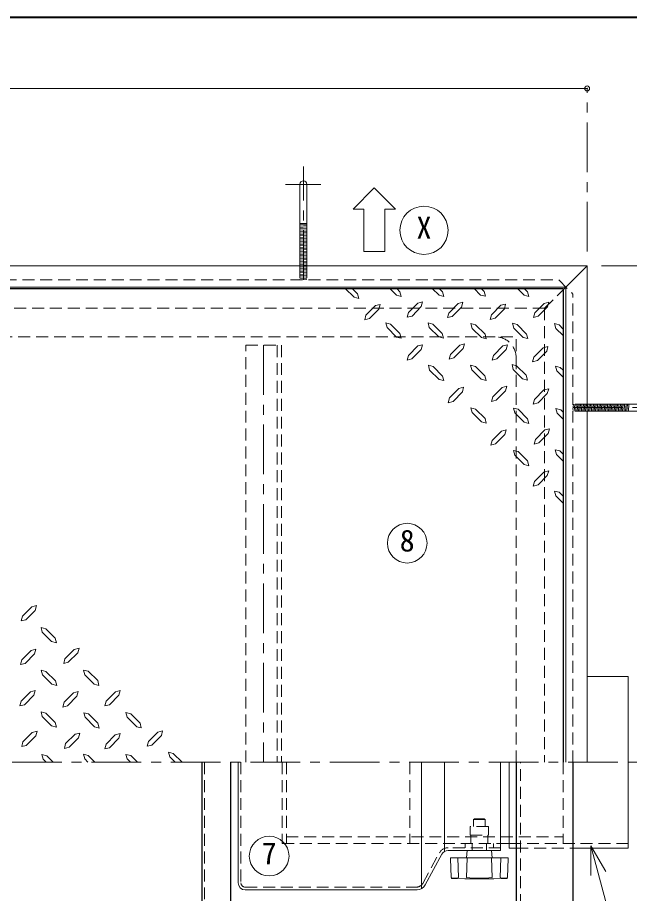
# Model space of a CAD drawing. Units: millimetres at full size, sheet at 1:7; details may follow other scales. Extents: x -1487 to 1348, y -983 to 984.
# Drawn here: x -56 to 375, y 366 to 984 of the extents above; entities that cross this region are included whole.
import ezdxf
from ezdxf.enums import TextEntityAlignment as Align

# ---------------------------------------------------------------- set-up
doc = ezdxf.new("R2010")
doc.units = ezdxf.units.MM
doc.header["$LTSCALE"] = 7
doc.header["$PDMODE"] = 32
doc.header["$PDSIZE"] = 3.5
doc.linetypes.add('CHAIN1', pattern=[8, 5, -1, 1, -1])
doc.linetypes.add('DASHED1', pattern=[1.8, 1.2, -0.6])
doc.layers.add('0-A', color=4, linetype='Continuous', lineweight=9)
doc.styles.add('ＭＳ ゴシック', font='')
doc.styles.get('ＭＳ ゴシック').set_extended_font_data('MS Gothic')

msp = doc.modelspace()

# ---------------------------------------------------------------- linework, layer by layer
at = {"layer": '0-A', "color": 1, "lineweight": 40}
msp.add_line((1347.643, 983.513), (-1487.357, 983.513), dxfattribs=at)
at = {"layer": '0-A'}
for p, q in [((-954.857, 933.513), (345.143, 933.513)), ((195.143, 863.513), (180.143, 848.513)), ((195.143, 863.513), (210.143, 848.513)), ((180.143, 848.513), (187.643, 848.513)), ((187.643, 818.513), (187.643, 848.513)), ((202.643, 848.513), (210.143, 848.513)), ((202.643, 818.513), (202.643, 848.513)), ((147.643, 838.412), (142.643, 838.412)), ((142.643, 837.542), (147.643, 837.95)), ((142.643, 836.538), (147.643, 836.947)), ((142.643, 835.535), (147.643, 835.943)), ((142.643, 834.532), (147.643, 834.94)), ((142.643, 833.528), (147.643, 833.937)), ((142.643, 832.525), (147.643, 832.933)), ((142.643, 831.522), (147.643, 831.93)), ((142.643, 830.518), (147.643, 830.927)), ((142.643, 829.515), (147.643, 829.923)), ((142.643, 828.512), (147.643, 828.92)), ((142.643, 827.508), (147.643, 827.917)), ((142.643, 826.505), (147.643, 826.913)), ((142.643, 825.502), (147.643, 825.91)), ((142.643, 824.498), (147.643, 824.907)), ((142.643, 823.495), (147.643, 823.903)), ((142.643, 822.492), (147.643, 822.9)), ((142.643, 821.488), (147.643, 821.897)), ((142.643, 820.485), (147.643, 820.893)), ((142.643, 819.482), (147.643, 819.89)), ((142.643, 818.478), (147.643, 818.887)), ((142.643, 817.475), (147.643, 817.883)), ((142.643, 816.472), (147.643, 816.88)), ((142.643, 815.468), (147.643, 815.877)), ((187.643, 818.513), (202.643, 818.513)), ((142.643, 814.465), (147.643, 814.873)), ((142.643, 813.462), (147.643, 813.87)), ((142.643, 812.458), (147.643, 812.867)), ((142.643, 811.455), (147.643, 811.863)), ((142.643, 810.452), (147.643, 810.86)), ((142.643, 809.448), (147.643, 809.857)), ((143.476, 808.513), (147.643, 808.853)), ((174.534, 792.513), (180.88, 786.318)), ((179.515, 792.513), (183.295, 788.733)), ((206.08, 792.513), (210.805, 787.788)), ((236.005, 792.513), (240.73, 787.788)), ((240.94, 792.513), (243.25, 790.203)), ((265.583, 792.513), (270.025, 787.893)), ((270.34, 792.513), (272.545, 790.308)), ((295.96, 792.513), (300.685, 787.788)), ((300.79, 792.513), (303.1, 790.203)), ((330.143, 793.513), (328.143, 791.513)), ((244.09, 786.843), (240.73, 787.788)), ((243.25, 790.203), (244.09, 786.843)), ((273.385, 787.053), (270.025, 787.893)), ((272.545, 790.308), (273.385, 787.053)), ((304.045, 786.843), (300.685, 787.788)), ((303.1, 790.203), (304.045, 786.843)), ((189.175, 773.718), (195.895, 780.438)), ((195.895, 780.438), (199.15, 781.278)), ((199.15, 781.278), (198.31, 777.918)), ((221.725, 773.088), (228.235, 779.703)), ((247.66, 775.188), (254.275, 781.908)), ((250.075, 772.773), (256.69, 779.388)), ((277.69, 773.928), (284.41, 780.648)), ((280.21, 771.513), (286.825, 778.128)), ((284.41, 780.648), (287.665, 781.488)), ((287.665, 781.488), (286.825, 778.128)), ((308.245, 775.293), (314.86, 782.013)), ((310.66, 772.878), (317.275, 779.493)), ((314.86, 782.013), (318.22, 782.853)), ((318.22, 782.853), (317.275, 779.493)), ((189.175, 773.718), (188.335, 770.463)), ((191.695, 771.303), (198.31, 777.918)), ((219.205, 775.503), (218.365, 772.248)), ((221.725, 773.088), (218.365, 772.248)), ((247.66, 775.188), (246.715, 771.933)), ((250.075, 772.773), (246.715, 771.933)), ((277.69, 773.928), (276.85, 770.673)), ((308.245, 775.293), (307.3, 772.038)), ((310.66, 772.878), (307.3, 772.038)), ((191.695, 771.303), (188.335, 770.463)), ((206.605, 767.418), (203.35, 768.258)), ((204.19, 764.898), (203.35, 768.258)), ((206.605, 767.418), (213.22, 760.698)), ((233.905, 765.003), (233.065, 768.363)), ((236.32, 767.418), (233.065, 768.363)), ((236.32, 767.418), (243.04, 760.803)), ((266.56, 766.893), (263.2, 767.733)), ((264.145, 764.373), (263.2, 767.733)), ((266.56, 766.893), (273.175, 760.278)), ((280.21, 771.513), (276.85, 770.673)), ((293.44, 764.583), (292.495, 767.943)), ((295.855, 766.998), (292.495, 767.943)), ((295.855, 766.998), (302.47, 760.383)), ((325.465, 766.893), (322.105, 767.733)), ((323.05, 764.373), (322.105, 767.733)), ((325.465, 766.893), (328.143, 763.833)), ((204.19, 764.898), (210.805, 758.283)), ((233.905, 765.003), (240.52, 758.388)), ((243.04, 760.803), (243.88, 757.548)), ((264.145, 764.373), (270.655, 757.863)), ((273.175, 760.278), (274.015, 756.918)), ((293.44, 764.583), (300.055, 757.968)), ((302.47, 760.383), (303.415, 757.128)), ((323.05, 764.373), (328.143, 759.281)), ((243.88, 757.548), (240.52, 758.388)), ((255.43, 752.613), (258.685, 753.558)), ((258.685, 753.558), (257.845, 750.198)), ((274.015, 756.918), (270.655, 757.863)), ((303.415, 757.128), (300.055, 757.968)), ((219.205, 745.263), (225.82, 751.983)), ((221.62, 742.848), (228.235, 749.463)), ((225.82, 751.983), (229.075, 752.823)), ((229.075, 752.823), (228.235, 749.463)), ((248.815, 745.998), (255.43, 752.613)), ((251.23, 743.583), (257.845, 750.198)), ((279.055, 745.263), (285.67, 751.983)), ((281.575, 742.848), (288.085, 749.463)), ((285.67, 751.983), (289.03, 752.823)), ((289.03, 752.823), (288.085, 749.463)), ((307.615, 744.108), (314.23, 750.723)), ((310.03, 741.693), (316.645, 748.308)), ((314.23, 750.723), (317.485, 751.668)), ((317.485, 751.668), (316.645, 748.308)), ((219.205, 745.263), (218.26, 742.008)), ((221.62, 742.848), (218.26, 742.008)), ((248.815, 745.998), (247.87, 742.638)), ((251.23, 743.583), (247.87, 742.638)), ((279.055, 745.263), (278.215, 742.008)), ((281.575, 742.848), (278.215, 742.008)), ((307.615, 744.108), (306.67, 740.748)), ((310.03, 741.693), (306.67, 740.748)), ((236.53, 737.388), (233.275, 738.333)), ((234.115, 734.973), (233.275, 738.333)), ((234.115, 734.973), (240.73, 728.358)), ((236.53, 737.388), (243.25, 730.773)), ((266.35, 737.493), (262.99, 738.438)), ((263.935, 735.078), (262.99, 738.438)), ((263.935, 735.078), (270.55, 728.463)), ((266.35, 737.493), (272.965, 730.878)), ((295.435, 737.913), (292.18, 738.858)), ((293.02, 735.498), (292.18, 738.858)), ((293.02, 735.498), (299.635, 728.883)), ((295.435, 737.913), (302.155, 731.298)), ((326.095, 736.863), (322.735, 737.703)), ((323.68, 734.343), (322.735, 737.703)), ((326.095, 736.863), (328.143, 734.816)), ((243.25, 730.773), (244.09, 727.518)), ((272.965, 730.878), (273.91, 727.518)), ((302.995, 727.938), (299.635, 728.883)), ((302.155, 731.298), (302.995, 727.938)), ((323.68, 734.343), (328.143, 729.881)), ((244.09, 727.518), (240.73, 728.358)), ((273.91, 727.518), (270.55, 728.463)), ((278.635, 716.178), (285.25, 722.793)), ((250.6, 712.923), (257.215, 719.538)), ((281.05, 713.763), (287.665, 720.378)), ((308.035, 714.288), (314.65, 721.008)), ((310.555, 711.873), (317.065, 718.488)), ((314.65, 721.008), (318.01, 721.848)), ((318.01, 721.848), (317.065, 718.488)), ((248.185, 715.338), (247.24, 711.978)), ((250.6, 712.923), (247.24, 711.978)), ((278.635, 716.178), (277.69, 712.818)), ((281.05, 713.763), (277.69, 712.818)), ((308.035, 714.288), (307.195, 711.033)), ((310.555, 711.873), (307.195, 711.033)), ((345.143, 706.846), (345.483, 711.013)), ((346.078, 706.013), (346.486, 711.013)), ((347.081, 706.013), (347.49, 711.013)), ((348.085, 706.013), (348.493, 711.013)), ((349.088, 706.013), (349.496, 711.013)), ((350.091, 706.013), (350.5, 711.013)), ((351.095, 706.013), (351.503, 711.013)), ((352.098, 706.013), (352.506, 711.013)), ((353.101, 706.013), (353.51, 711.013)), ((354.105, 706.013), (354.513, 711.013)), ((355.108, 706.013), (355.516, 711.013)), ((356.111, 706.013), (356.52, 711.013)), ((357.115, 706.013), (357.523, 711.013)), ((358.118, 706.013), (358.526, 711.013)), ((359.121, 706.013), (359.53, 711.013)), ((360.125, 706.013), (360.533, 711.013)), ((361.128, 706.013), (361.536, 711.013)), ((362.131, 706.013), (362.54, 711.013)), ((363.135, 706.013), (363.543, 711.013)), ((364.138, 706.013), (364.546, 711.013)), ((365.141, 706.013), (365.55, 711.013)), ((366.145, 706.013), (366.553, 711.013)), ((367.148, 706.013), (367.556, 711.013)), ((368.151, 706.013), (368.56, 711.013)), ((369.155, 706.013), (369.563, 711.013)), ((370.158, 706.013), (370.566, 711.013)), ((371.161, 706.013), (371.57, 711.013)), ((372.165, 706.013), (372.573, 711.013)), ((373.168, 706.013), (373.576, 711.013)), ((374.171, 706.013), (374.58, 711.013)), ((264.145, 705.048), (263.2, 708.408)), ((266.56, 707.463), (263.2, 708.408)), ((264.145, 705.048), (270.655, 698.433)), ((266.56, 707.463), (273.175, 700.848)), ((296.485, 707.358), (293.23, 708.198)), ((294.07, 704.838), (293.23, 708.198)), ((294.07, 704.838), (300.685, 698.223)), ((296.485, 707.358), (303.205, 700.638)), ((323.995, 704.523), (323.155, 707.883)), ((326.515, 707.043), (323.155, 707.883)), ((323.995, 704.523), (328.143, 700.376)), ((326.515, 707.043), (328.143, 705.416)), ((274.015, 697.488), (270.655, 698.433)), ((273.175, 700.848), (274.015, 697.488)), ((304.045, 697.383), (300.685, 698.223)), ((303.205, 700.638), (304.045, 697.383)), ((278.11, 685.413), (284.725, 692.028)), ((308.665, 686.043), (315.28, 692.763)), ((315.28, 692.763), (318.64, 693.603)), ((318.64, 693.603), (317.695, 690.243)), ((280.525, 682.998), (287.14, 689.613)), ((308.665, 686.043), (307.825, 682.788)), ((311.185, 683.628), (317.695, 690.243)), ((278.11, 685.413), (277.165, 682.053)), ((280.525, 682.998), (277.165, 682.053)), ((311.185, 683.628), (307.825, 682.788)), ((296.485, 677.538), (293.125, 678.378)), ((294.07, 675.018), (293.125, 678.378)), ((294.07, 675.018), (300.685, 668.508)), ((296.485, 677.538), (303.1, 670.923)), ((323.575, 675.438), (322.63, 678.798)), ((325.99, 677.958), (322.63, 678.798)), ((323.575, 675.438), (328.143, 670.688)), ((325.99, 677.958), (328.143, 675.806)), ((304.045, 667.563), (300.685, 668.508)), ((303.1, 670.923), (304.045, 667.563)), ((308.035, 656.433), (314.65, 663.048)), ((314.65, 663.048), (318.01, 663.993)), ((318.01, 663.993), (317.065, 660.633)), ((308.035, 656.433), (307.195, 653.073)), ((310.555, 654.018), (317.065, 660.633)), ((310.555, 654.018), (307.195, 653.073)), ((323.05, 646.353), (322.105, 649.713)), ((325.465, 648.873), (322.105, 649.713)), ((325.465, 648.873), (328.143, 646.196)), ((323.05, 646.353), (328.143, 641.057)), ((-46.24, 568.028), (-42.88, 568.973)), ((-43.825, 565.613), (-42.88, 568.973)), ((-46.24, 568.028), (-52.855, 561.413)), ((-43.825, 565.613), (-50.44, 558.998)), ((-39.73, 553.538), (-36.37, 552.593)), ((-38.89, 550.178), (-39.73, 553.538)), ((-32.275, 543.563), (-38.89, 550.178)), ((-29.86, 545.978), (-36.37, 552.593)), ((-32.275, 543.563), (-28.915, 542.618)), ((-29.86, 545.978), (-28.915, 542.618)), ((-46.765, 537.263), (-53.38, 530.648)), ((-46.765, 537.263), (-43.405, 538.208)), ((-44.35, 534.848), (-43.405, 538.208)), ((-16.315, 538.103), (-22.93, 531.488)), ((-16.315, 538.103), (-12.955, 539.048)), ((-13.9, 535.688), (-12.955, 539.048)), ((-44.35, 534.848), (-50.965, 528.233)), ((-39.625, 523.508), (-36.265, 522.563)), ((-38.68, 520.148), (-39.625, 523.508)), ((-32.065, 513.533), (-38.68, 520.148)), ((-29.65, 515.948), (-36.265, 522.563)), ((-9.805, 523.508), (-6.445, 522.668)), ((-8.965, 520.253), (-9.805, 523.508)), ((-2.245, 513.638), (-8.965, 520.253)), ((0.17, 516.053), (-6.445, 522.668)), ((-32.065, 513.533), (-28.705, 512.588)), ((-29.65, 515.948), (-28.705, 512.588)), ((-2.245, 513.638), (1.01, 512.693)), ((0.17, 516.053), (1.01, 512.693)), ((-47.29, 508.178), (-53.8, 501.563)), ((-47.29, 508.178), (-43.93, 509.018)), ((-44.77, 505.763), (-43.93, 509.018)), ((-16.945, 507.443), (-23.56, 500.828)), ((-16.945, 507.443), (-13.585, 508.388)), ((-14.53, 505.028), (-13.585, 508.388)), ((12.665, 508.178), (6.05, 501.563)), ((12.665, 508.178), (16.025, 509.018)), ((15.08, 505.763), (16.025, 509.018)), ((-54.745, 498.203), (-53.8, 501.563)), ((-44.77, 505.763), (-51.385, 499.043)), ((-24.4, 497.468), (-23.56, 500.828)), ((-14.53, 505.028), (-21.145, 498.413)), ((5.21, 498.203), (6.05, 501.563)), ((15.08, 505.763), (8.465, 499.043)), ((-51.385, 499.043), (-54.745, 498.203)), ((-39.73, 494.108), (-36.37, 493.163)), ((-38.89, 490.748), (-39.73, 494.108)), ((-21.145, 498.413), (-24.4, 497.468)), ((8.465, 499.043), (5.21, 498.203)), ((-32.275, 484.133), (-38.89, 490.748)), ((-29.86, 486.653), (-36.37, 493.163)), ((-9.595, 493.478), (-6.235, 492.638)), ((-8.755, 490.223), (-9.595, 493.478)), ((-2.035, 483.608), (-8.755, 490.223)), ((0.38, 486.023), (-6.235, 492.638)), ((27.68, 483.608), (21.065, 490.328)), ((30.095, 486.128), (23.48, 492.743)), ((-32.275, 484.133), (-28.915, 483.293)), ((-29.86, 486.653), (-28.915, 483.293)), ((-2.035, 483.608), (1.22, 482.663)), ((0.38, 486.023), (1.22, 482.663)), ((27.68, 483.608), (30.935, 482.768)), ((30.095, 486.128), (30.935, 482.768)), ((-45.925, 479.513), (-52.54, 472.898)), ((-43.405, 477.098), (-50.125, 470.378)), ((-45.925, 479.513), (-42.565, 480.353)), ((-43.405, 477.098), (-42.565, 480.353)), ((-15.79, 478.253), (-22.405, 471.638)), ((-13.375, 475.838), (-19.99, 469.118)), ((-15.79, 478.253), (-12.43, 479.093)), ((-13.375, 475.838), (-12.43, 479.093)), ((12.56, 477.938), (6.05, 471.323)), ((12.56, 477.938), (15.92, 478.778)), ((15.08, 475.523), (15.92, 478.778)), ((42.59, 479.723), (35.975, 473.108)), ((45.11, 477.308), (38.39, 470.588)), ((42.59, 479.723), (45.95, 480.563)), ((45.11, 477.308), (45.95, 480.563)), ((-53.38, 469.538), (-52.54, 472.898)), ((-50.125, 470.378), (-53.38, 469.538)), ((35.135, 469.748), (35.975, 473.108)), ((38.39, 470.588), (35.135, 469.748)), ((-39.1, 463.973), (-35.74, 463.133)), ((-38.26, 460.718), (-39.1, 463.973)), ((-31.298, 458.513), (-35.74, 463.133)), ((-9.805, 464.183), (-6.445, 463.238)), ((-8.965, 460.823), (-9.805, 464.183)), ((-1.72, 458.513), (-6.445, 463.238)), ((28.205, 458.513), (23.48, 463.238)), ((59.751, 458.513), (53.405, 464.708)), ((-36.055, 458.513), (-38.26, 460.718)), ((-6.655, 458.513), (-8.965, 460.823)), ((54.77, 458.513), (50.99, 462.293)), ((228.446, 369.497), (228.446, 458.513)), ((244.558, 458.513), (244.558, 395.538)), ((290.143, 401.238), (284.143, 401.238))]:
    msp.add_line(p, q, dxfattribs=at)
at = {"layer": '0-A', "linetype": 'CHAIN1'}
for p, q in [((345.143, 818.513), (345.143, 933.513)), ((145.143, 798.513), (145.143, 878.412)), ((157.457, 865.912), (132.643, 865.912)), ((355.143, 808.513), (615.143, 808.513)), ((117.143, 752.513), (117.143, 458.513)), ((335.143, 708.513), (415.041, 708.513)), ((-1068.191, 458.513), (615.143, 458.513))]:
    msp.add_line(p, q, dxfattribs=at)
at = {"layer": '0-A', "color": 7, "lineweight": 18}
for p, q in [((142.643, 865.912), (142.643, 808.513)), ((147.643, 865.912), (147.643, 808.513)), ((345.143, 808.513), (-954.857, 808.513)), ((330.143, 793.513), (345.143, 808.513)), ((345.143, 808.513), (345.143, 458.513)), ((330.143, 793.513), (-939.857, 793.513)), ((330.143, 793.513), (330.143, 458.513)), ((402.541, 711.013), (345.143, 711.013)), ((402.541, 706.013), (345.143, 706.013)), ((345.143, 519.013), (374.143, 519.013)), ((374.143, 519.013), (374.143, 398.013)), ((99.143, 458.513), (99.143, 373.522)), ((284.143, 458.513), (284.143, 396.238)), ((290.143, 458.513), (290.143, 398.013)), ((247.111, 396.238), (284.143, 396.238)), ((260.143, 391.238), (260.643, 396.238)), ((278.143, 391.238), (277.643, 396.238)), ((290.143, 398.013), (295.143, 398.013)), ((335.143, 398.013), (374.143, 398.013)), ((347.8, 399.656), (358.3, 381.469)), ((347.8, 399.656), (347.8, 378.656)), ((242.721, 393.632), (231.009, 372.159)), ((249.275, 377.172), (248.791, 390.72)), ((288.994, 391.238), (249.291, 391.238)), ((254.02, 391.238), (254.52, 377.238)), ((260.153, 377.238), (260.653, 391.238)), ((278.132, 377.238), (277.632, 391.238)), ((284.266, 391.238), (283.766, 377.238)), ((289.01, 377.172), (289.494, 390.72)), ((249.751, 376.691), (258.902, 376.25)), ((288.534, 376.691), (279.383, 376.25)), ((278.902, 376.238), (259.384, 376.238)), ((104.143, 368.522), (225.252, 368.522))]:
    msp.add_line(p, q, dxfattribs=at)
at = {"layer": '0-A', "linetype": 'DASHED1'}
for p, q in [((142.643, 808.445), (143.476, 808.513)), ((142.643, 808.513), (142.643, 798.513)), ((142.643, 807.442), (147.643, 807.85)), ((142.643, 806.438), (147.643, 806.847)), ((142.643, 805.435), (147.643, 805.843)), ((142.643, 804.432), (147.643, 804.84)), ((142.643, 803.428), (147.643, 803.837)), ((142.643, 802.425), (147.643, 802.833)), ((147.643, 808.513), (147.643, 798.513)), ((-934.857, 798.513), (325.143, 798.513)), ((142.643, 801.422), (147.643, 801.83)), ((142.643, 800.418), (147.643, 800.827)), ((142.643, 799.415), (147.643, 799.823)), ((143.883, 798.513), (147.643, 798.82)), ((325.143, 798.513), (335.143, 788.513)), ((315.143, 778.513), (328.143, 791.513)), ((335.143, 458.513), (335.143, 788.513)), ((315.143, 778.513), (-768.857, 778.513)), ((315.143, 778.513), (315.143, 458.513)), ((-761.389, 758.513), (295.143, 758.513)), ((295.143, 458.513), (295.143, 758.513)), ((126.643, 752.513), (126.643, 458.513)), ((345.143, 711.013), (335.143, 711.013)), ((335.143, 707.254), (335.45, 711.013)), ((336.045, 706.013), (336.453, 711.013)), ((337.048, 706.013), (337.456, 711.013)), ((338.051, 706.013), (338.46, 711.013)), ((339.055, 706.013), (339.463, 711.013)), ((340.058, 706.013), (340.466, 711.013)), ((341.061, 706.013), (341.47, 711.013)), ((342.065, 706.013), (342.473, 711.013)), ((343.068, 706.013), (343.476, 711.013)), ((344.071, 706.013), (344.48, 711.013)), ((345.143, 706.013), (335.143, 706.013)), ((345.075, 706.013), (345.143, 706.846)), ((101.143, 458.513), (101.143, 373.522)), ((130.143, 458.513), (130.143, 401.238)), ((133.143, 458.513), (133.143, 401.238)), ((220.143, 458.513), (220.143, 401.238)), ((328.143, 458.513), (328.143, 401.238)), ((265.143, 418.238), (265.143, 413.238)), ((265.143, 418.238), (273.143, 418.238)), ((275.643, 413.238), (262.643, 413.238)), ((262.643, 413.238), (262.643, 407.238)), ((275.643, 413.238), (275.643, 407.238)), ((133.143, 405.963), (328.143, 405.963)), ((262.643, 407.238), (275.643, 407.238)), ((263.143, 407.238), (263.143, 401.238)), ((275.143, 407.238), (275.143, 401.238)), ((130.143, 401.238), (284.143, 401.238)), ((284.143, 398.238), (247.111, 398.238)), ((259.143, 401.238), (259.143, 398.238)), ((264.143, 396.238), (264.143, 401.238)), ((274.143, 396.238), (274.143, 401.238)), ((279.143, 401.238), (279.143, 398.238)), ((290.143, 401.238), (374.143, 401.238)), ((295.143, 398.013), (335.143, 398.013)), ((229.253, 373.117), (240.966, 394.59)), ((104.143, 370.522), (225.192, 370.522))]:
    msp.add_line(p, q, dxfattribs=at)
at = {"layer": '0-A', "color": 5, "lineweight": 25}
for p, q in [((-774.762, 792.513), (328.143, 792.513)), ((328.143, 792.513), (328.143, 458.513)), ((73.893, 162.529), (73.893, 458.513)), ((93.893, 458.513), (93.893, 185.171)), ((295.143, 458.513), (295.143, 158.513)), ((335.143, 458.513), (335.143, 128.513))]:
    msp.add_line(p, q, dxfattribs=at)
at = {"layer": '0-A', "color": 7, "linetype": 'DASHED1', "lineweight": 18}
for p, q in [((104.643, 752.513), (129.643, 752.513)), ((104.643, 458.513), (104.643, 752.513)), ((129.643, 752.513), (129.643, 458.513)), ((75.393, 458.513), (75.393, 162.529)), ((298.143, 155.513), (298.143, 458.513))]:
    msp.add_line(p, q, dxfattribs=at)
at = {"layer": '0-A'}
for points in [[(210.91, 792.513), (213.22, 790.203), (214.165, 786.948), (210.805, 787.788)], [(183.295, 788.733), (184.24, 785.373), (180.88, 786.318)], [(219.205, 775.503), (225.82, 782.223), (229.18, 783.063), (228.235, 779.703)], [(254.275, 781.908), (257.53, 782.748), (256.69, 779.388)], [(213.22, 760.698), (214.165, 757.443), (210.805, 758.283)], [(248.185, 715.338), (254.8, 721.953), (258.055, 722.898), (257.215, 719.538)], [(285.25, 722.793), (288.61, 723.633), (287.665, 720.378)], [(284.725, 692.028), (288.085, 692.868), (287.14, 689.613)], [(-50.44, 558.998), (-53.8, 558.158), (-52.855, 561.413)], [(-13.9, 535.688), (-20.515, 529.073), (-23.77, 528.128), (-22.93, 531.488)], [(-50.965, 528.233), (-54.325, 527.393), (-53.38, 530.648)], [(21.065, 490.328), (20.12, 493.583), (23.48, 492.743)], [(15.08, 475.523), (8.465, 468.803), (5.105, 467.963), (6.05, 471.323)], [(-19.99, 469.118), (-23.245, 468.278), (-22.405, 471.638)], [(23.375, 458.513), (21.065, 460.823), (20.12, 464.078), (23.48, 463.238)], [(50.99, 462.293), (50.045, 465.653), (53.405, 464.708)]]:
    msp.add_lwpolyline(points, dxfattribs=at)
at = {"layer": '0-A', "linetype": 'DASHED1'}
msp.add_lwpolyline([(265.143, 418.238), (265.643, 418.738), (272.643, 418.738), (273.143, 418.238), (273.143, 413.238)], dxfattribs=at)
at = {"layer": '0-A', "color": 7, "lineweight": 18}
msp.add_lwpolyline([(347.8, 399.656), (368.456, 322.566), (388.256, 322.566)], dxfattribs=at)
for centre, radius in [((230.143, 833.513), 17), ((218.31, 612.967), 14), ((121.047, 392.408), 14)]:
    msp.add_circle(centre, radius, dxfattribs=at)
for centre, radius, start, end in [((145.143, 865.912), 2.5, 0, 180), ((247.111, 391.238), 5, 90, 151.38954), ((249.291, 390.738), 0.5, 90, 182.04541), ((288.994, 390.738), 0.5, 357.95459, 90), ((251.896, 383.87), 7.132, 248.41749, 291.58251), ((249.775, 377.19), 0.5, 182.04541, 267.23949), ((269.143, 457.793), 81.055, 263.6327, 276.3673), ((286.389, 383.87), 7.132, 248.41749, 291.58251), ((288.51, 377.19), 0.5, 272.76051, 357.95459), ((104.143, 373.522), 5, 180, 270), ((224.863, 375.511), 7, 273.17983, 331.38954), ((259.384, 386.238), 10, 267.23949, 270), ((278.902, 386.238), 10, 270, 272.76051)]:
    msp.add_arc(centre, radius, start, end, dxfattribs=at)
at = {"layer": '0-A', "linetype": 'DASHED1'}
for centre, radius, start, end in [((280.143, 743.513), 15, 0, 90), ((247.111, 391.238), 7, 90, 151.38954), ((104.143, 373.522), 3, 180, 270), ((224.863, 375.511), 5, 273.76262, 331.38954)]:
    msp.add_arc(centre, radius, start, end, dxfattribs=at)
at = {"layer": '0-A'}
msp.add_point((345.143, 933.513), dxfattribs=at)

# ---------------------------------------------------------------- texts
at = {"layer": '0-A', "color": 7, "style": 'ＭＳ ゴシック'}
for s, p in [('X', (224.893, 823.013)), ('8', (213.06, 602.467)), ('7', (115.797, 381.908))]:
    msp.add_text(s, height=15.4, dxfattribs=at).set_placement(p, align=Align.BOTTOM_LEFT)

doc.saveas('drawing.dxf')
